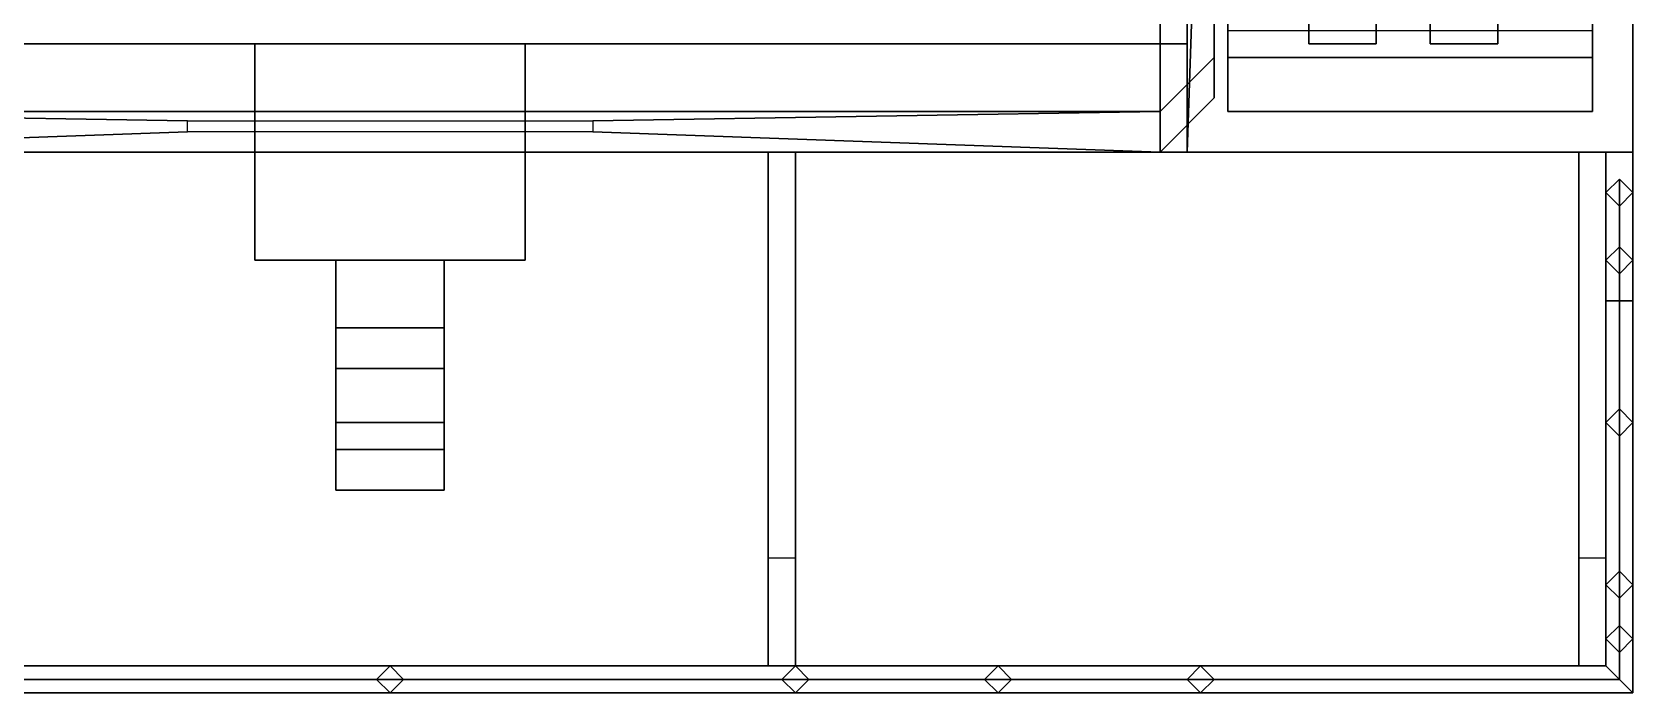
# Model space of a CAD drawing. Header units: millimetres. Extents: x -0.92 to 1, y -2.19 to 7.
# Drawn here: x -0.265 to 0.92, y -2.19 to -1.701 of the extents above; entities that cross this region are included whole.
import ezdxf

# ---------------------------------------------------------------- set-up
doc = ezdxf.new("R2010")
doc.units = ezdxf.units.MM
for name, color, linetype in [('fenders', 6, 'Continuous'), ('tent', 3, 'Continuous'), ('tracks', 3, 'Continuous'), ('wheels_in', 3, 'Continuous')]:
    doc.layers.add(name, color=color, linetype=linetype)

msp = doc.modelspace()

# ---------------------------------------------------------------- linework, layer by layer
for points in [[(0.59, -1.71, 0.52), (0.59, -1.5, 0.3), (0.59, 1.5, 0.3), (0.59, 1.5, 0.85)], [(0.59, -1.71, 0.85), (0.59, -1.71, 0.52), (0.59, 1.5, 0.85)], [(0.59, 0.59, 1.29), (0.59, -1.79, 1.29), (0.61, -1.2, 1.29), (0.61, 0.61, 1.29)], [(0.61, -1.2, 1.29), (0.59, -1.79, 1.29), (0.92, -1.79, 1.29), (0.92, -1.2, 1.29)], [(0.92, -1.79, 1.29), (0.92, -1.79, 0.85), (0.92, -1.2, 0.85), (0.92, -1.2, 1.29)], [(-0.59, -1.71, 0.52), (-0.59, -1.5, 0.3), (0.59, -1.5, 0.3), (0.59, -1.71, 0.52)], [(-0.59, -1.79, 1.29), (0.59, -1.79, 1.29), (0.59, -1.69, 1.29), (-0.59, -1.69, 1.29)], [(-0.59, -1.71, 0.85), (-0.59, -1.71, 0.52), (0.59, -1.71, 0.52), (0.59, -1.71, 0.85)], [(-0.1, -1.71, 0.63), (-0.1, -1.87, 0.63), (-0.1, -1.87, 0.76), (-0.1, -1.71, 0.76)], [(0.1, -1.71, 0.63), (0.1, -1.87, 0.63), (-0.1, -1.87, 0.63), (-0.1, -1.71, 0.63)], [(-0.1, -1.71, 0.76), (-0.1, -1.87, 0.76), (0.1, -1.87, 0.76), (0.1, -1.71, 0.76)], [(0.1, -1.87, 0.76), (0.1, -1.87, 0.63), (0.1, -1.71, 0.63), (0.1, -1.71, 0.76)], [(-0.92, -1.79, 1.29), (-0.92, -1.79, 1), (0.92, -1.79, 1), (0.92, -1.79, 1.29)], [(-0.92, -1.79, 0.97), (-0.92, -1.79, 0.85), (0.92, -1.79, 0.85), (0.92, -1.79, 0.97)], [(0.92, -1.79, 0.97), (0.92, -2.19, 0.97), (-0.92, -2.19, 0.97), (-0.92, -1.79, 0.97)], [(-0.92, -1.79, 1), (-0.92, -2.19, 1), (0.92, -2.19, 1), (0.92, -1.79, 1)], [(0.28, -2.17, 0.97), (0.28, -1.79, 0.85), (0.3, -1.79, 0.85), (0.3, -2.17, 0.97)], [(0.3, -2.09, 0.97), (0.3, -1.79, 0.88), (0.28, -1.79, 0.88), (0.28, -2.09, 0.97)], [(0.28, -1.79, 0.88), (0.28, -1.79, 0.85), (0.28, -2.17, 0.97), (0.28, -2.09, 0.97)], [(0.3, -2.17, 0.97), (0.3, -1.79, 0.85), (0.3, -1.79, 0.88), (0.3, -2.09, 0.97)], [(0.88, -1.79, 0.88), (0.88, -1.79, 0.85), (0.88, -2.17, 0.97), (0.88, -2.09, 0.97)], [(0.88, -2.17, 0.97), (0.88, -1.79, 0.85), (0.9, -1.79, 0.85), (0.9, -2.17, 0.97)], [(0.9, -2.09, 0.97), (0.9, -1.79, 0.88), (0.88, -1.79, 0.88), (0.88, -2.09, 0.97)], [(0.9, -2.17, 0.97), (0.9, -1.79, 0.85), (0.9, -1.79, 0.88), (0.9, -2.09, 0.97)], [(0.92, -2.19, 1), (0.92, -2.19, 0.97), (0.92, -1.79, 0.97), (0.92, -1.79, 1)], [(0.91, -1.81, 1.05), (0.9, -1.82, 1.04), (0.9, -2.17, 1.04), (0.91, -2.18, 1.05)], [(0.91, -1.81, 1), (0.9, -1.82, 1), (0.9, -1.82, 1.04), (0.91, -1.81, 1.05)], [(0.92, -1.82, 1.04), (0.91, -1.81, 1.05), (0.91, -2.18, 1.05), (0.92, -2.19, 1.04)], [(0.92, -1.82, 1), (0.91, -1.81, 1), (0.91, -1.81, 1.05), (0.92, -1.82, 1.04)], [(0.9, -1.82, 1.04), (0.91, -1.83, 1.03), (0.91, -2.18, 1.03), (0.9, -2.17, 1.04)], [(0.9, -1.82, 1), (0.91, -1.83, 1), (0.91, -1.83, 1.03), (0.9, -1.82, 1.04)], [(0.91, -1.83, 1.03), (0.92, -1.82, 1.04), (0.92, -2.19, 1.04), (0.91, -2.18, 1.03)], [(0.91, -1.83, 1), (0.92, -1.82, 1), (0.92, -1.82, 1.04), (0.91, -1.83, 1.03)], [(0.91, -1.86, 1.05), (0.9, -1.87, 1.04), (0.9, -1.87, 1.24), (0.91, -1.86, 1.24)], [(0.9, -1.9, 1.28), (0.91, -1.9, 1.29), (0.91, -1.86, 1.24), (0.9, -1.87, 1.24)], [(0.92, -1.87, 1.04), (0.91, -1.86, 1.05), (0.91, -1.86, 1.24), (0.92, -1.87, 1.24)], [(0.91, -1.9, 1.29), (0.92, -1.9, 1.28), (0.92, -1.87, 1.24), (0.91, -1.86, 1.24)], [(-0.1, -1.87, 0.76), (-0.1, -1.87, 0.63), (-0.04, -1.87, 0.63), (-0.04, -1.87, 0.76)], [(-0.04, -1.87, 0.76), (-0.04, -1.87, 0.63), (-0.04, -1.92, 0.69), (-0.04, -1.92, 0.71)], [(-0.04, -1.87, 0.63), (-0.04, -1.95, 0.58), (-0.04, -1.95, 0.64), (-0.04, -1.92, 0.69)], [(0.04, -1.87, 0.63), (0.04, -1.95, 0.58), (-0.04, -1.95, 0.58), (-0.04, -1.87, 0.63)], [(-0.04, -1.92, 0.78), (-0.04, -1.87, 0.76), (-0.04, -1.92, 0.71), (-0.04, -1.95, 0.73)], [(0.04, -1.92, 0.78), (0.04, -1.87, 0.76), (-0.04, -1.87, 0.76), (-0.04, -1.92, 0.78)], [(0.04, -1.92, 0.69), (0.04, -1.87, 0.63), (0.04, -1.87, 0.76), (0.04, -1.92, 0.71)], [(0.04, -1.95, 0.64), (0.04, -1.95, 0.58), (0.04, -1.87, 0.63), (0.04, -1.92, 0.69)], [(0.04, -1.92, 0.71), (0.04, -1.87, 0.76), (0.04, -1.92, 0.78), (0.04, -1.95, 0.73)], [(0.04, -1.87, 0.76), (0.04, -1.87, 0.63), (0.1, -1.87, 0.63), (0.1, -1.87, 0.76)], [(0.9, -1.87, 1.04), (0.91, -1.88, 1.05), (0.91, -1.88, 1.24), (0.9, -1.87, 1.24)], [(0.91, -1.9, 1.27), (0.9, -1.9, 1.28), (0.9, -1.87, 1.24), (0.91, -1.88, 1.24)], [(0.91, -1.88, 1.05), (0.92, -1.87, 1.04), (0.92, -1.87, 1.24), (0.91, -1.88, 1.24)], [(0.92, -1.9, 1.28), (0.91, -1.9, 1.27), (0.91, -1.88, 1.24), (0.92, -1.87, 1.24)], [(0.91, -1.9, 1.29), (0.9, -1.9, 1.28), (0.9, -2.17, 1.28), (0.91, -2.18, 1.29)], [(0.9, -1.9, 1.28), (0.91, -1.9, 1.27), (0.91, -2.18, 1.27), (0.9, -2.17, 1.28)], [(0.92, -1.9, 1.28), (0.91, -1.9, 1.29), (0.91, -2.18, 1.29), (0.92, -2.19, 1.28)], [(0.91, -1.9, 1.27), (0.92, -1.9, 1.28), (0.92, -2.19, 1.28), (0.91, -2.18, 1.27)], [(-0.04, -1.92, 0.69), (-0.04, -1.95, 0.64), (0.04, -1.95, 0.64), (0.04, -1.92, 0.69)], [(0.04, -1.95, 0.73), (0.04, -1.92, 0.78), (-0.04, -1.92, 0.78), (-0.04, -1.95, 0.73)], [(-0.04, -1.95, 0.73), (-0.04, -1.92, 0.71), (0.04, -1.92, 0.71), (0.04, -1.95, 0.73)], [(-0.04, -1.92, 0.71), (-0.04, -1.92, 0.69), (0.04, -1.92, 0.69), (0.04, -1.92, 0.71)], [(-0.04, -1.95, 0.64), (-0.04, -1.99, 0.64), (0.04, -1.99, 0.64), (0.04, -1.95, 0.64)], [(0.04, -1.95, 0.58), (0.04, -1.99, 0.58), (-0.04, -1.99, 0.58), (-0.04, -1.95, 0.58)], [(-0.04, -1.95, 0.58), (-0.04, -1.99, 0.58), (-0.04, -1.99, 0.64), (-0.04, -1.95, 0.64)], [(0.04, -1.99, 0.64), (0.04, -1.99, 0.58), (0.04, -1.95, 0.58), (0.04, -1.95, 0.64)], [(-0.04, -1.99, 0.64), (-0.04, -2.01, 0.67), (0.04, -2.01, 0.67), (0.04, -1.99, 0.64)], [(-0.04, -1.99, 0.58), (-0.04, -2.04, 0.65), (-0.04, -2.01, 0.67), (-0.04, -1.99, 0.64)], [(0.04, -1.99, 0.58), (0.04, -2.04, 0.65), (-0.04, -2.04, 0.65), (-0.04, -1.99, 0.58)], [(0.04, -2.01, 0.67), (0.04, -2.04, 0.65), (0.04, -1.99, 0.58), (0.04, -1.99, 0.64)], [(0.91, -1.98, 1), (0.9, -1.99, 1), (0.9, -1.99, 1.04), (0.91, -1.98, 1.03)], [(0.9, -1.99, 1), (0.91, -2, 1), (0.91, -2, 1.03), (0.9, -1.99, 1.04)], [(0.92, -1.99, 1), (0.91, -1.98, 1), (0.91, -1.98, 1.03), (0.92, -1.99, 1.04)], [(0.91, -2, 1), (0.92, -1.99, 1), (0.92, -1.99, 1.04), (0.91, -2, 1.03)], [(-0.04, -2.01, 0.73), (-0.04, -2.04, 0.72), (0.04, -2.04, 0.72), (0.04, -2.01, 0.73)], [(-0.04, -2.04, 0.65), (-0.04, -2.04, 0.72), (-0.04, -2.01, 0.73), (-0.04, -2.01, 0.67)], [(-0.04, -2.01, 0.67), (-0.04, -2.01, 0.73), (0.04, -2.01, 0.73), (0.04, -2.01, 0.67)], [(0.04, -2.01, 0.73), (0.04, -2.04, 0.72), (0.04, -2.04, 0.65), (0.04, -2.01, 0.67)], [(0.04, -2.04, 0.65), (0.04, -2.04, 0.72), (-0.04, -2.04, 0.72), (-0.04, -2.04, 0.65)], [(0.91, -2.1, 1.05), (0.9, -2.11, 1.04), (0.9, -2.11, 1.28), (0.91, -2.1, 1.27)], [(0.92, -2.11, 1.04), (0.91, -2.1, 1.05), (0.91, -2.1, 1.27), (0.92, -2.11, 1.28)], [(0.9, -2.11, 1.04), (0.91, -2.12, 1.05), (0.91, -2.12, 1.27), (0.9, -2.11, 1.28)], [(0.91, -2.12, 1.05), (0.92, -2.11, 1.04), (0.92, -2.11, 1.28), (0.91, -2.12, 1.27)], [(0.91, -2.14, 1), (0.9, -2.15, 1), (0.9, -2.15, 1.04), (0.91, -2.14, 1.03)], [(0.92, -2.15, 1), (0.91, -2.14, 1), (0.91, -2.14, 1.03), (0.92, -2.15, 1.04)], [(0.9, -2.15, 1), (0.91, -2.16, 1), (0.91, -2.16, 1.03), (0.9, -2.15, 1.04)], [(0.91, -2.16, 1), (0.92, -2.15, 1), (0.92, -2.15, 1.04), (0.91, -2.16, 1.03)], [(0.92, -2.19, 1.04), (0.91, -2.18, 1.05), (-0.91, -2.18, 1.05), (-0.92, -2.19, 1.04)], [(0.91, -2.18, 1.03), (0.92, -2.19, 1.04), (-0.92, -2.19, 1.04), (-0.91, -2.18, 1.03)], [(0.92, -2.19, 1.28), (0.91, -2.18, 1.29), (-0.91, -2.18, 1.29), (-0.92, -2.19, 1.28)], [(0.91, -2.18, 1.27), (0.92, -2.19, 1.28), (-0.92, -2.19, 1.28), (-0.91, -2.18, 1.27)], [(0.91, -2.18, 1.05), (0.9, -2.17, 1.04), (-0.9, -2.17, 1.04), (-0.91, -2.18, 1.05)], [(0.9, -2.17, 1.04), (0.91, -2.18, 1.03), (-0.91, -2.18, 1.03), (-0.9, -2.17, 1.04)], [(0.91, -2.18, 1.29), (0.9, -2.17, 1.28), (-0.9, -2.17, 1.28), (-0.91, -2.18, 1.29)], [(0.9, -2.17, 1.28), (0.91, -2.18, 1.27), (-0.91, -2.18, 1.27), (-0.9, -2.17, 1.28)], [(0, -2.17, 1.04), (-0.01, -2.18, 1.05), (-0.01, -2.18, 1.27), (0, -2.17, 1.28)], [(0, -2.17, 1), (-0.01, -2.18, 1), (-0.01, -2.18, 1.03), (0, -2.17, 1.04)], [(-0.01, -2.18, 1.05), (0, -2.19, 1.04), (0, -2.19, 1.28), (-0.01, -2.18, 1.27)], [(-0.01, -2.18, 1), (0, -2.19, 1), (0, -2.19, 1.04), (-0.01, -2.18, 1.03)], [(0.01, -2.18, 1.05), (0, -2.17, 1.04), (0, -2.17, 1.28), (0.01, -2.18, 1.27)], [(0.01, -2.18, 1), (0, -2.17, 1), (0, -2.17, 1.04), (0.01, -2.18, 1.03)], [(0, -2.19, 1.04), (0.01, -2.18, 1.05), (0.01, -2.18, 1.27), (0, -2.19, 1.28)], [(0, -2.19, 1), (0.01, -2.18, 1), (0.01, -2.18, 1.03), (0, -2.19, 1.04)], [(0.3, -2.17, 1.04), (0.29, -2.18, 1.05), (0.29, -2.18, 1.27), (0.3, -2.17, 1.28)], [(0.29, -2.18, 1.05), (0.3, -2.19, 1.04), (0.3, -2.19, 1.28), (0.29, -2.18, 1.27)], [(0.31, -2.18, 1.05), (0.3, -2.17, 1.04), (0.3, -2.17, 1.28), (0.31, -2.18, 1.27)], [(0.3, -2.19, 1.04), (0.31, -2.18, 1.05), (0.31, -2.18, 1.27), (0.3, -2.19, 1.28)], [(0.45, -2.17, 1), (0.44, -2.18, 1), (0.44, -2.18, 1.03), (0.45, -2.17, 1.04)], [(0.44, -2.18, 1), (0.45, -2.19, 1), (0.45, -2.19, 1.04), (0.44, -2.18, 1.03)], [(0.46, -2.18, 1), (0.45, -2.17, 1), (0.45, -2.17, 1.04), (0.46, -2.18, 1.03)], [(0.45, -2.19, 1), (0.46, -2.18, 1), (0.46, -2.18, 1.03), (0.45, -2.19, 1.04)], [(0.6, -2.17, 1.04), (0.59, -2.18, 1.05), (0.59, -2.18, 1.27), (0.6, -2.17, 1.28)], [(0.59, -2.18, 1.05), (0.6, -2.19, 1.04), (0.6, -2.19, 1.28), (0.59, -2.18, 1.27)], [(0.61, -2.18, 1.05), (0.6, -2.17, 1.04), (0.6, -2.17, 1.28), (0.61, -2.18, 1.27)], [(0.6, -2.19, 1.04), (0.61, -2.18, 1.05), (0.61, -2.18, 1.27), (0.6, -2.19, 1.28)], [(-0.92, -2.19, 1), (-0.92, -2.19, 0.97), (0.92, -2.19, 0.97), (0.92, -2.19, 1)]]:
    msp.add_3dface(points)
at = {"layer": 'fenders'}
for points in [[(0.92, -1.79, 0.81), (0.92, 1.4, 0.81), (0.92, 1.43, 0.85), (0.92, -1.79, 0.85)], [(0.92, -1.79, 0.81), (0.92, -1.79, 0.85), (0.61, -1.79, 0.85), (0.61, -1.79, 0.81)]]:
    msp.add_3dface(points, dxfattribs=at)
at = {"layer": 'tent'}
for points in [[(-0.57, -1.76, 1.73), (0.57, -1.76, 1.73), (0.57, -1.2, 1.87), (-0.57, -1.2, 1.87)], [(0.61, -1.2, 1.69), (0.57, -1.2, 1.87), (0.57, -1.76, 1.73), (0.61, -1.72, 1.59)], [(0.61, -1.2, 1.29), (0.61, -1.2, 1.69), (0.61, -1.72, 1.59), (0.61, -1.75, 1.29)], [(0.61, -1.75, 1.29), (0.61, -1.72, 1.59), (0.57, -1.76, 1.73), (0.57, -1.79, 1.29)], [(-0.15, -1.7668, 1.63), (0.15, -1.7668, 1.63), (0.57, -1.76, 1.73), (-0.57, -1.76, 1.73)], [(-0.15, -1.775, 1.51), (-0.15, -1.7668, 1.63), (-0.57, -1.76, 1.73), (-0.57, -1.79, 1.29)], [(0.57, -1.79, 1.29), (0.57, -1.76, 1.73), (0.15, -1.7668, 1.63), (0.15, -1.775, 1.51)], [(0.57, -1.79, 1.29), (0.15, -1.775, 1.51), (-0.15, -1.775, 1.51), (-0.57, -1.79, 1.29)]]:
    msp.add_3dface(points, dxfattribs=at)
at = {"layer": 'tracks'}
for points in [[(0.62, -1.7, 0.24), (0.62, -1.76, 0.41), (0.62, -1.72, 0.41), (0.62, -1.67, 0.26)], [(0.62, -1.67, 0.26), (0.62, -1.72, 0.41), (0.89, -1.72, 0.41), (0.89, -1.67, 0.26)], [(0.62, -1.76, 0.41), (0.62, -1.69, 0.59), (0.62, -1.67, 0.56), (0.62, -1.72, 0.41)], [(0.62, -1.72, 0.41), (0.62, -1.67, 0.56), (0.89, -1.67, 0.56), (0.89, -1.72, 0.41)], [(0.89, -1.72, 0.41), (0.89, -1.76, 0.41), (0.89, -1.7, 0.24), (0.89, -1.67, 0.26)], [(0.89, -1.67, 0.56), (0.89, -1.69, 0.59), (0.89, -1.76, 0.41), (0.89, -1.72, 0.41)], [(0.89, -1.76, 0.41), (0.89, -1.69, 0.59), (0.62, -1.69, 0.59), (0.62, -1.76, 0.41)], [(0.89, -1.7, 0.24), (0.89, -1.76, 0.41), (0.62, -1.76, 0.41), (0.62, -1.7, 0.24)]]:
    msp.add_3dface(points, dxfattribs=at)
at = {"layer": 'wheels_in'}
for points in [[(0.73, -1.6703, 0.44), (0.73, -1.6399, 0.5334), (0.73, -1.6642, 0.5511), (0.73, -1.71, 0.41)], [(0.73, -1.6399, 0.2866), (0.73, -1.6703, 0.38), (0.73, -1.71, 0.41), (0.73, -1.6642, 0.2689)], [(0.77, -1.6399, 0.5334), (0.77, -1.6703, 0.44), (0.77, -1.71, 0.41), (0.77, -1.6642, 0.5511)], [(0.77, -1.6703, 0.38), (0.77, -1.6399, 0.2866), (0.77, -1.6642, 0.2689), (0.77, -1.71, 0.41)], [(0.82, -1.6642, 0.5511), (0.82, -1.71, 0.41), (0.82, -1.6703, 0.44), (0.82, -1.6399, 0.5334)], [(0.82, -1.71, 0.41), (0.82, -1.6642, 0.2689), (0.82, -1.6399, 0.2866), (0.82, -1.6703, 0.38)], [(0.73, -1.71, 0.41), (0.73, -1.6642, 0.5511), (0.68, -1.6642, 0.5511), (0.68, -1.71, 0.41)], [(0.73, -1.6642, 0.2689), (0.73, -1.71, 0.41), (0.68, -1.71, 0.41), (0.68, -1.6642, 0.2689)], [(0.73, -1.6703, 0.38), (0.73, -1.6703, 0.44), (0.73, -1.71, 0.41)], [(0.77, -1.6642, 0.5511), (0.77, -1.71, 0.41), (0.82, -1.71, 0.41), (0.82, -1.6642, 0.5511)], [(0.77, -1.71, 0.41), (0.77, -1.6642, 0.2689), (0.82, -1.6642, 0.2689), (0.82, -1.71, 0.41)], [(0.77, -1.6703, 0.44), (0.77, -1.6703, 0.38), (0.77, -1.71, 0.41)], [(0.82, -1.71, 0.41), (0.82, -1.71, 0.41), (0.82, -1.6703, 0.38), (0.82, -1.6703, 0.44)]]:
    msp.add_3dface(points, dxfattribs=at)

doc.saveas('drawing.dxf')
